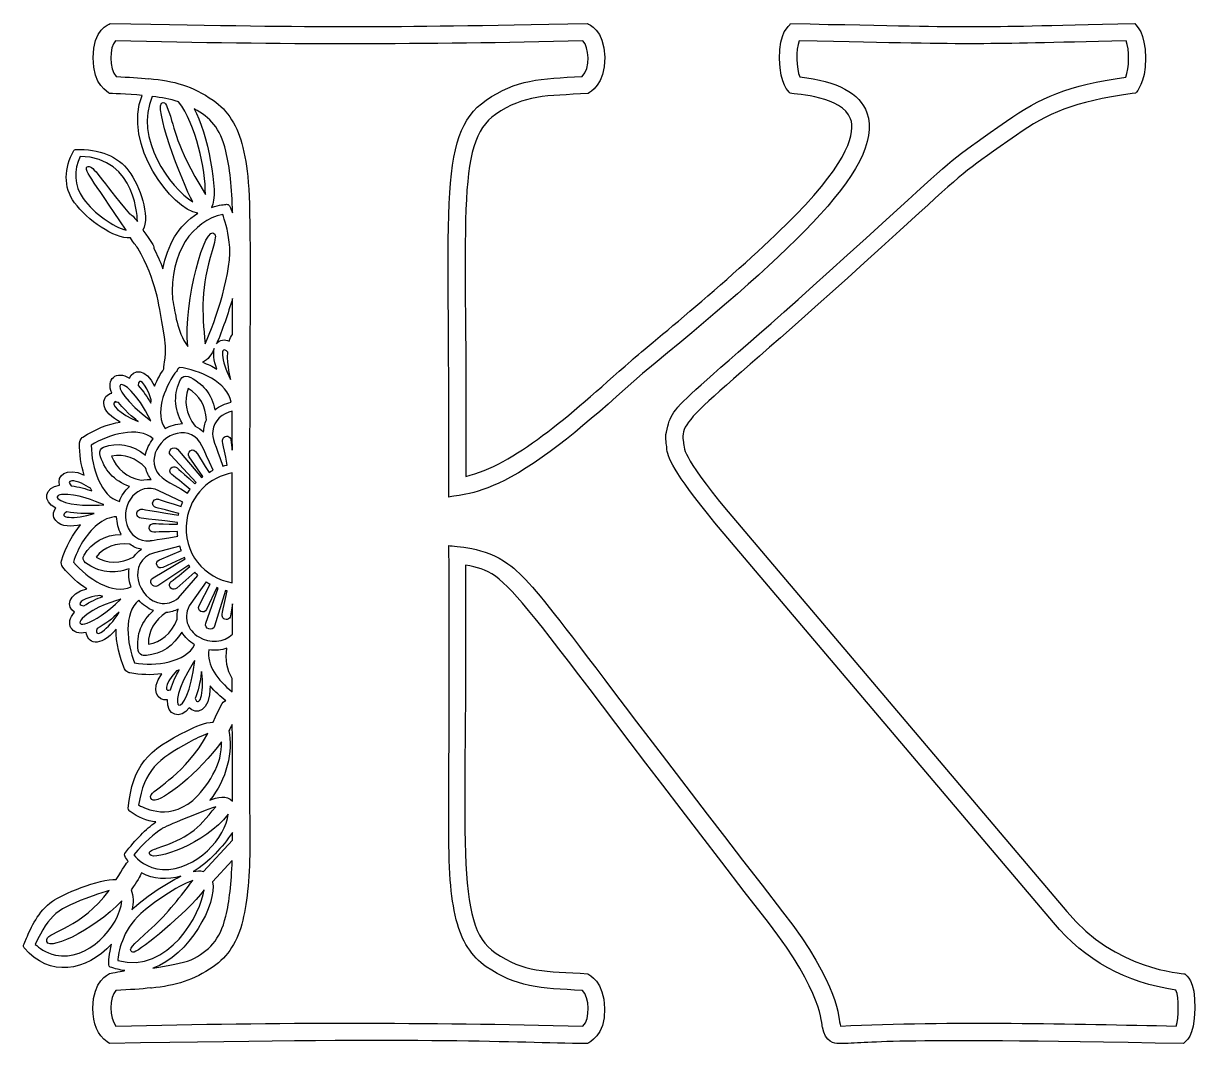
# Model space of a CAD drawing. Header units: millimetres. Extents: x -471 to 1551, y -2688 to 316.
# Drawn here: x 1235.1 to 1361, y -564.6 to -455.1 of the extents above; entities that cross this region are included whole.
import ezdxf

# ---------------------------------------------------------------- set-up
doc = ezdxf.new("R2010")
doc.units = ezdxf.units.MM
doc.header["$MEASUREMENT"] = 0
doc.layers.add('Layer 1', color=7, linetype='Continuous')

msp = doc.modelspace()

# ---------------------------------------------------------------- linework, layer by layer
at = {"layer": 'Layer 1', "color": 250}
for points, knots in [([(1359.8568, -557.1495), (1359.5804, -557.0758), (1352.3929, -556.7809), (1347.1773, -550.4596), (1347.1773, -550.4596), (1347.1773, -550.4596), (1310.8156, -507.5371), (1310.8156, -507.5371), (1310.8156, -507.5371), (1305.5816, -501.1972), (1306.1529, -500.8102), (1305.987, -499.8703), (1305.987, -499.8703), (1305.5447, -497.2901), (1308.5119, -496.3687), (1331.3277, -475.4326), (1331.3277, -475.4326), (1336.5249, -470.6777), (1336.5065, -470.7515), (1341.7589, -467.084), (1341.7589, -467.084), (1345.1131, -464.7435), (1347.8959, -463.4718), (1354.1804, -462.6241), (1354.1804, -462.6241), (1354.1804, -462.6241), (1354.5674, -462.5688), (1354.5674, -462.5688), (1354.5674, -462.5688), (1354.6964, -462.3108), (1355.6179, -461.6473), (1355.6179, -458.8276), (1355.6179, -458.8276), (1355.6179, -455.971), (1354.6411, -455.3996), (1354.4753, -455.1048), (1354.4753, -455.1048), (1334.3317, -455.5286), (1340.7636, -455.5471), (1317.5239, -455.1048), (1317.5239, -455.1048), (1317.3764, -455.3813), (1316.2523, -455.9526), (1316.326, -458.8829), (1316.326, -458.8829), (1316.3813, -461.7764), (1317.3212, -462.3108), (1317.4686, -462.5872), (1317.4686, -462.5872), (1318.1689, -462.6978), (1323.0896, -462.919), (1323.9558, -465.3148), (1323.9558, -465.3148), (1324.4718, -466.7339), (1323.8821, -469.701), (1318.0767, -475.6354), (1318.0767, -475.6354), (1312.6953, -481.2011), (1302.4484, -489.5497), (1300.3843, -491.3006), (1300.3843, -491.3006), (1293.51, -497.4561), (1287.8522, -502.4689), (1282.6366, -503.7406), (1282.6366, -503.7406), (1282.8393, -476.1146), (1281.4202, -467.8766), (1285.8434, -464.8541), (1285.8434, -464.8541), (1288.9764, -462.6978), (1291.1879, -462.9005), (1295.7954, -462.6057), (1295.7954, -462.6057), (1295.906, -462.4582), (1297.6383, -461.7026), (1297.5646, -458.717), (1297.5646, -458.717), (1297.5093, -455.6946), (1295.8138, -455.2154), (1295.7032, -455.0864), (1295.7032, -455.0864), (1272.4634, -455.5287), (1268.9619, -455.5472), (1244.4505, -455.0864), (1244.4505, -455.0864), (1244.3399, -455.197), (1242.6259, -455.6946), (1242.6259, -458.7723), (1242.6259, -458.7723), (1242.6259, -461.7948), (1244.2477, -462.4583), (1244.3767, -462.6057), (1244.3767, -462.6057), (1244.3952, -462.6057), (1246.3487, -462.6794), (1247.8967, -462.8084), (1247.8967, -462.8084), (1245.7773, -468.024), (1251.0851, -475.0641), (1253.8864, -475.4695), (1253.8864, -475.4695), (1251.7301, -476.7596), (1250.6059, -478.9712), (1250.1268, -481.4223), (1250.1268, -481.4223), (1249.8134, -480.6113), (1249.4817, -479.8742), (1249.1315, -479.2292), (1249.1315, -479.2292), (1249.2052, -478.8974), (1248.8551, -478.5842), (1247.9704, -477.2756), (1247.9704, -477.2756), (1248.7814, -475.7644), (1247.6203, -472.5024), (1246.4777, -470.9358), (1246.4777, -470.9358), (1245.3166, -469.3509), (1243.2893, -468.54), (1240.7461, -468.6321), (1240.7461, -468.6321), (1240.6539, -468.6321), (1240.5802, -468.6874), (1240.5434, -468.7427), (1240.5434, -468.7427), (1239.5298, -470.6226), (1239.3823, -472.6314), (1240.6355, -474.3453), (1240.6355, -474.3453), (1241.9809, -476.1699), (1244.8928, -478.2524), (1246.6252, -478.1049), (1246.6252, -478.1049), (1246.957, -478.6026), (1247.215, -478.9527), (1247.4177, -479.2107), (1247.4177, -479.2107), (1249.4449, -482.7677), (1249.6845, -485.3662), (1250.09, -487.4856), (1250.09, -487.4856), (1250.8087, -491.2821), (1250.0715, -491.577), (1250.219, -492.1852), (1250.219, -492.1852), (1249.8872, -492.6828), (1249.5187, -493.3094), (1249.2237, -494.0466), (1249.2237, -494.0466), (1248.3207, -492.0377), (1246.8832, -492.222), (1246.5146, -493.1804), (1246.5146, -493.1804), (1245.1508, -492.2773), (1243.9529, -493.3094), (1244.6347, -494.7838), (1244.6347, -494.7838), (1244.0818, -494.8944), (1243.7869, -495.3367), (1243.7686, -495.8159), (1243.7686, -495.8159), (1243.7501, -496.7558), (1244.7269, -497.4377), (1245.5378, -497.8984), (1245.5378, -497.8984), (1244.2662, -498.0828), (1242.7918, -498.6541), (1241.5202, -499.5202), (1241.5202, -499.5202), (1241.5017, -499.5387), (1241.17, -499.7229), (1241.17, -500.1284), (1241.17, -500.1284), (1241.1515, -501.3079), (1241.299, -502.5058), (1241.6676, -503.5932), (1241.6676, -503.5932), (1239.6772, -502.6349), (1238.7004, -503.7038), (1239.0322, -504.6805), (1239.0322, -504.6805), (1237.4288, -504.8648), (1237.1155, -506.4129), (1238.6084, -507.1317), (1238.6084, -507.1317), (1238.2951, -507.5371), (1238.2766, -508.0716), (1238.6084, -508.4771), (1238.6084, -508.4771), (1239.1981, -509.1958), (1240.3776, -509.1037), (1241.2807, -508.9378), (1241.2807, -508.9378), (1240.4698, -509.8593), (1239.6773, -511.26), (1239.235, -512.8081), (1239.235, -512.8081), (1239.1797, -513.0292), (1239.2165, -513.2688), (1239.364, -513.4715), (1239.364, -513.4715), (1240.1381, -514.4299), (1241.0595, -515.2408), (1241.9625, -515.7937), (1241.9625, -515.7937), (1239.8615, -516.3282), (1239.7325, -517.7656), (1240.6356, -518.3186), (1240.6356, -518.3186), (1239.5114, -519.498), (1240.3038, -520.8803), (1241.8888, -520.4748), (1241.8888, -520.4748), (1241.9441, -521.5437), (1243.3079, -522.2994), (1245.0956, -520.1247), (1245.0956, -520.1247), (1245.0588, -521.599), (1245.4826, -523.2208), (1245.9987, -524.4003), (1245.9987, -524.4003), (1246.1646, -524.7689), (1246.5516, -524.8242), (1246.57, -524.8242), (1246.57, -524.8242), (1247.6758, -525.0453), (1248.8922, -525.0822), (1249.998, -524.9348), (1249.998, -524.9348), (1248.7263, -526.7225), (1249.5557, -527.8651), (1250.6061, -527.7361), (1250.6061, -527.7361), (1250.514, -529.3763), (1252.0067, -529.8923), (1252.9467, -528.5654), (1252.9467, -528.5654), (1253.6101, -529.3026), (1255.2135, -529.1552), (1255.1951, -526.2249), (1255.1951, -526.2249), (1255.6927, -526.833), (1256.3009, -527.3859), (1256.8722, -527.8282), (1256.8722, -527.8282), (1256.4852, -527.8651), (1256.2824, -528.4549), (1255.5084, -530.132), (1255.5084, -530.132), (1254.6606, -530.1135), (1253.6285, -530.5743), (1252.7255, -531.035), (1252.7255, -531.035), (1248.4683, -533.136), (1246.8649, -534.7025), (1246.4042, -539.3652), (1246.4042, -539.3652), (1246.3857, -539.5679), (1246.5516, -539.6601), (1246.6069, -539.7154), (1246.6069, -539.7154), (1247.4546, -540.342), (1248.3761, -540.7106), (1249.3529, -540.8396), (1249.3529, -540.8396), (1248.2656, -541.6137), (1247.2335, -542.6642), (1246.0356, -544.2307), (1246.0356, -544.2307), (1245.9802, -544.3043), (1245.9619, -544.415), (1246.0171, -544.4887), (1246.0171, -544.4887), (1246.1461, -544.6914), (1246.2751, -544.8941), (1246.4041, -545.0784), (1246.4041, -545.0784), (1246.1645, -545.2443), (1245.8696, -545.7604), (1245.114, -547.032), (1245.114, -547.032), (1243.3079, -546.8661), (1239.1428, -548.6907), (1238.2767, -549.3357), (1238.2767, -549.3357), (1236.6917, -550.4783), (1235.9545, -552.1922), (1235.4753, -553.3165), (1235.4753, -553.3165), (1235.162, -554.0721), (1235.1805, -553.9615), (1235.162, -554.0536), (1235.162, -554.0536), (1235.1436, -554.1643), (1235.162, -554.2748), (1235.2357, -554.3669), (1235.2357, -554.3669), (1237.9449, -557.5368), (1241.8519, -556.9287), (1244.6164, -553.9431), (1244.6164, -553.9431), (1244.3216, -555.012), (1244.3031, -555.8782), (1244.3031, -556.1731), (1244.3031, -556.1731), (1244.3031, -556.2837), (1244.3584, -556.3758), (1244.4506, -556.4127), (1244.4506, -556.4127), (1244.9666, -556.597), (1245.501, -556.726), (1246.0171, -556.7997), (1246.0171, -556.7997), (1245.9065, -556.7997), (1244.6533, -557.0762), (1244.4137, -557.113), (1244.4137, -557.113), (1244.4137, -557.113), (1244.3769, -557.113), (1244.3769, -557.113), (1244.3769, -557.113), (1244.2662, -557.2236), (1242.6076, -557.8318), (1242.6076, -560.8174), (1242.6076, -560.8174), (1242.6076, -562.5129), (1243.1236, -563.7292), (1244.1372, -564.448), (1244.1372, -564.448), (1244.1372, -564.448), (1244.3952, -564.6323), (1244.3952, -564.6323), (1244.3952, -564.6323), (1280.7016, -563.9504), (1286.9124, -564.5402), (1295.7217, -564.6323), (1295.7217, -564.6323), (1295.8507, -564.5033), (1297.6016, -563.8214), (1297.5463, -560.8542), (1297.5463, -560.8542), (1297.491, -557.9424), (1295.8876, -557.2604), (1295.7586, -557.1314), (1295.7586, -557.1314), (1291.1143, -556.855), (1288.9212, -557.0208), (1285.8066, -554.883), (1285.8066, -554.883), (1281.3466, -551.8237), (1282.821, -543.3461), (1282.5998, -513.2505), (1282.5998, -513.2505), (1287.6679, -514.1536), (1286.6543, -514.8539), (1315.1281, -551.6394), (1315.1281, -551.6394), (1321.0071, -559.1587), (1320.8413, -562.5866), (1320.9334, -562.8815), (1320.9334, -562.8815), (1321.2099, -564.5032), (1322.3157, -564.6322), (1322.6474, -564.6322), (1322.6474, -564.6322), (1326.7203, -564.5954), (1325.9832, -563.9872), (1359.7093, -564.6322), (1359.7093, -564.6322), (1359.8752, -564.3558), (1360.9072, -564.0609), (1360.9072, -560.8726), (1360.9072, -560.8726), (1360.9995, -557.7208), (1359.9858, -557.3707), (1359.8568, -557.1495)], [0, 0, 0, 0, 0.01052632, 0.01052632, 0.01052632, 0.01052632, 0.02105263, 0.02105263, 0.02105263, 0.02105263, 0.03157895, 0.03157895, 0.03157895, 0.03157895, 0.04210526, 0.04210526, 0.04210526, 0.04210526, 0.05263158, 0.05263158, 0.05263158, 0.05263158, 0.06315789, 0.06315789, 0.06315789, 0.06315789, 0.07368421, 0.07368421, 0.07368421, 0.07368421, 0.08421053, 0.08421053, 0.08421053, 0.08421053, 0.09473684, 0.09473684, 0.09473684, 0.09473684, 0.10526316, 0.10526316, 0.10526316, 0.10526316, 0.11578947, 0.11578947, 0.11578947, 0.11578947, 0.12631579, 0.12631579, 0.12631579, 0.12631579, 0.13684211, 0.13684211, 0.13684211, 0.13684211, 0.14736842, 0.14736842, 0.14736842, 0.14736842, 0.15789474, 0.15789474, 0.15789474, 0.15789474, 0.16842105, 0.16842105, 0.16842105, 0.16842105, 0.17894737, 0.17894737, 0.17894737, 0.17894737, 0.18947368, 0.18947368, 0.18947368, 0.18947368, 0.2, 0.2, 0.2, 0.2, 0.21052632, 0.21052632, 0.21052632, 0.21052632, 0.22105263, 0.22105263, 0.22105263, 0.22105263, 0.23157895, 0.23157895, 0.23157895, 0.23157895, 0.24210526, 0.24210526, 0.24210526, 0.24210526, 0.25263158, 0.25263158, 0.25263158, 0.25263158, 0.26315789, 0.26315789, 0.26315789, 0.26315789, 0.27368421, 0.27368421, 0.27368421, 0.27368421, 0.28421053, 0.28421053, 0.28421053, 0.28421053, 0.29473684, 0.29473684, 0.29473684, 0.29473684, 0.30526316, 0.30526316, 0.30526316, 0.30526316, 0.31578947, 0.31578947, 0.31578947, 0.31578947, 0.32631579, 0.32631579, 0.32631579, 0.32631579, 0.33684211, 0.33684211, 0.33684211, 0.33684211, 0.34736842, 0.34736842, 0.34736842, 0.34736842, 0.35789474, 0.35789474, 0.35789474, 0.35789474, 0.36842105, 0.36842105, 0.36842105, 0.36842105, 0.37894737, 0.37894737, 0.37894737, 0.37894737, 0.38947368, 0.38947368, 0.38947368, 0.38947368, 0.4, 0.4, 0.4, 0.4, 0.41052632, 0.41052632, 0.41052632, 0.41052632, 0.42105263, 0.42105263, 0.42105263, 0.42105263, 0.43157895, 0.43157895, 0.43157895, 0.43157895, 0.44210526, 0.44210526, 0.44210526, 0.44210526, 0.45263158, 0.45263158, 0.45263158, 0.45263158, 0.46315789, 0.46315789, 0.46315789, 0.46315789, 0.47368421, 0.47368421, 0.47368421, 0.47368421, 0.48421053, 0.48421053, 0.48421053, 0.48421053, 0.49473684, 0.49473684, 0.49473684, 0.49473684, 0.50526316, 0.50526316, 0.50526316, 0.50526316, 0.51578947, 0.51578947, 0.51578947, 0.51578947, 0.52631579, 0.52631579, 0.52631579, 0.52631579, 0.53684211, 0.53684211, 0.53684211, 0.53684211, 0.54736842, 0.54736842, 0.54736842, 0.54736842, 0.55789474, 0.55789474, 0.55789474, 0.55789474, 0.56842105, 0.56842105, 0.56842105, 0.56842105, 0.57894737, 0.57894737, 0.57894737, 0.57894737, 0.58947368, 0.58947368, 0.58947368, 0.58947368, 0.6, 0.6, 0.6, 0.6, 0.61052632, 0.61052632, 0.61052632, 0.61052632, 0.62105263, 0.62105263, 0.62105263, 0.62105263, 0.63157895, 0.63157895, 0.63157895, 0.63157895, 0.64210526, 0.64210526, 0.64210526, 0.64210526, 0.65263158, 0.65263158, 0.65263158, 0.65263158, 0.66315789, 0.66315789, 0.66315789, 0.66315789, 0.67368421, 0.67368421, 0.67368421, 0.67368421, 0.68421053, 0.68421053, 0.68421053, 0.68421053, 0.69473684, 0.69473684, 0.69473684, 0.69473684, 0.70526316, 0.70526316, 0.70526316, 0.70526316, 0.71578947, 0.71578947, 0.71578947, 0.71578947, 0.72631579, 0.72631579, 0.72631579, 0.72631579, 0.73684211, 0.73684211, 0.73684211, 0.73684211, 0.74736842, 0.74736842, 0.74736842, 0.74736842, 0.75789474, 0.75789474, 0.75789474, 0.75789474, 0.76842105, 0.76842105, 0.76842105, 0.76842105, 0.77894737, 0.77894737, 0.77894737, 0.77894737, 0.78947368, 0.78947368, 0.78947368, 0.78947368, 0.8, 0.8, 0.8, 0.8, 0.81052632, 0.81052632, 0.81052632, 0.81052632, 0.82105263, 0.82105263, 0.82105263, 0.82105263, 0.83157895, 0.83157895, 0.83157895, 0.83157895, 0.84210526, 0.84210526, 0.84210526, 0.84210526, 0.85263158, 0.85263158, 0.85263158, 0.85263158, 0.86315789, 0.86315789, 0.86315789, 0.86315789, 0.87368421, 0.87368421, 0.87368421, 0.87368421, 0.88421053, 0.88421053, 0.88421053, 0.88421053, 0.89473684, 0.89473684, 0.89473684, 0.89473684, 0.90526316, 0.90526316, 0.90526316, 0.90526316, 0.91578947, 0.91578947, 0.91578947, 0.91578947, 0.92631579, 0.92631579, 0.92631579, 0.92631579, 0.93684211, 0.93684211, 0.93684211, 0.93684211, 0.94736842, 0.94736842, 0.94736842, 0.94736842, 0.95789474, 0.95789474, 0.95789474, 0.95789474, 0.96842105, 0.96842105, 0.96842105, 0.96842105, 0.97894737, 0.97894737, 0.97894737, 0.97894737, 1, 1, 1, 1]), ([(1358.9169, -562.7522), (1347.8407, -562.531), (1334.811, -562.1809), (1322.8686, -562.7522), (1322.8686, -562.7522), (1322.6106, -561.9229), (1322.9054, -558.4949), (1316.6578, -550.478), (1316.6578, -550.478), (1292.4229, -519.203), (1290.5431, -515.6276), (1287.1704, -513.1028), (1287.1704, -513.1028), (1284.7193, -511.2782), (1281.4019, -511.2598), (1280.8306, -511.1492), (1280.8306, -511.1492), (1281.0333, -541.042), (1280.3146, -546.0733), (1281.6231, -551.3442), (1281.6231, -551.3442), (1282.1944, -553.6111), (1283.2633, -555.3065), (1284.8299, -556.3755), (1284.8299, -556.3755), (1288.0367, -558.5686), (1290.5615, -558.716), (1295.1689, -558.9188), (1295.1689, -558.9188), (1295.9245, -559.6929), (1296.0167, -561.9781), (1295.2242, -562.7521), (1295.2242, -562.7521), (1278.1399, -562.3466), (1262.8065, -562.3283), (1245.0772, -562.7521), (1245.0772, -562.7521), (1244.3401, -561.9596), (1244.3401, -559.6191), (1245.0772, -558.9188), (1245.0772, -558.9188), (1246.5332, -558.8635), (1247.7864, -558.7713), (1248.8369, -558.6608), (1248.8369, -558.6608), (1248.8553, -558.6608), (1248.8737, -558.6792), (1248.8922, -558.6792), (1248.8922, -558.6792), (1251.5092, -558.4028), (1253.4074, -557.8315), (1255.5268, -556.3755), (1255.5268, -556.3755), (1257.0934, -555.3066), (1258.1622, -553.6295), (1258.6967, -551.3811), (1258.6967, -551.3811), (1259.1943, -549.2986), (1259.4523, -546.5157), (1259.4523, -543.1062), (1259.4523, -543.1062), (1259.2312, -475.3958), (1260.0053, -473.9031), (1258.6967, -468.3926), (1258.6967, -468.3926), (1258.6967, -468.3926), (1258.6967, -468.3926), (1258.6967, -468.3926), (1258.6967, -468.3926), (1258.1622, -466.1257), (1257.0933, -464.4302), (1255.5268, -463.3428), (1255.5268, -463.3428), (1253.2416, -461.7763), (1251.3249, -461.2603), (1248.6157, -461.0023), (1248.6157, -461.0023), (1248.6157, -461.0023), (1248.5973, -461.0208), (1248.5973, -461.0208), (1248.5973, -461.0208), (1247.602, -460.9286), (1246.441, -460.8549), (1245.0956, -460.7996), (1245.0956, -460.7996), (1244.3216, -459.9887), (1244.3585, -457.5928), (1245.0219, -456.9663), (1245.0219, -456.9663), (1262.8802, -457.3901), (1278.2321, -457.3717), (1295.2242, -456.9663), (1295.2242, -456.9663), (1295.8692, -457.5744), (1296.0535, -459.915), (1295.1505, -460.7996), (1295.1505, -460.7996), (1290.6168, -460.9839), (1288.0551, -461.1129), (1284.8115, -463.3429), (1284.8115, -463.3429), (1279.3932, -467.0657), (1281.0334, -475.0088), (1280.8122, -505.9522), (1280.8122, -505.9522), (1281.4757, -505.8047), (1283.9084, -505.7495), (1287.4469, -503.8143), (1287.4469, -503.8143), (1291.9069, -501.3816), (1296.6249, -497.1428), (1301.6193, -492.6829), (1301.6193, -492.6829), (1316.1049, -480.7404), (1327.8999, -470.6594), (1325.7068, -464.6882), (1325.7068, -464.6882), (1324.9327, -462.5504), (1322.5737, -461.2972), (1318.5008, -460.8364), (1318.5008, -460.8364), (1318.1322, -459.9887), (1318.04, -457.8693), (1318.4455, -456.9662), (1318.4455, -456.9662), (1339.6027, -457.4085), (1336.4512, -457.3163), (1353.5539, -456.9662), (1353.5539, -456.9662), (1353.904, -457.8508), (1353.904, -459.9149), (1353.4986, -460.8548), (1353.4986, -460.8548), (1347.2694, -461.7395), (1344.2654, -463.0848), (1340.7084, -465.5728), (1340.7084, -465.5728), (1335.3638, -469.314), (1335.3638, -469.2403), (1330.093, -474.0688), (1330.093, -474.0688), (1304.6601, -497.4008), (1304.9734, -495.3366), (1304.1809, -498.9672), (1304.1809, -498.9672), (1304.0151, -499.7044), (1304.2178, -500.331), (1304.2362, -500.6628), (1304.2362, -500.6628), (1304.2362, -501.5474), (1304.8444, -503.1876), (1309.3965, -508.7165), (1309.3965, -508.7165), (1309.3965, -508.7165), (1345.7581, -551.6391), (1345.7581, -551.6391), (1345.7581, -551.6391), (1349.1123, -555.6936), (1353.517, -558.1263), (1358.8984, -558.8819), (1358.8984, -558.8819), (1359.2302, -559.6929), (1359.2302, -561.9044), (1358.9169, -562.7522)], [0, 0, 0, 0, 0.02380952, 0.02380952, 0.02380952, 0.02380952, 0.04761905, 0.04761905, 0.04761905, 0.04761905, 0.07142857, 0.07142857, 0.07142857, 0.07142857, 0.0952381, 0.0952381, 0.0952381, 0.0952381, 0.11904762, 0.11904762, 0.11904762, 0.11904762, 0.14285714, 0.14285714, 0.14285714, 0.14285714, 0.16666667, 0.16666667, 0.16666667, 0.16666667, 0.19047619, 0.19047619, 0.19047619, 0.19047619, 0.21428571, 0.21428571, 0.21428571, 0.21428571, 0.23809524, 0.23809524, 0.23809524, 0.23809524, 0.26190476, 0.26190476, 0.26190476, 0.26190476, 0.28571429, 0.28571429, 0.28571429, 0.28571429, 0.30952381, 0.30952381, 0.30952381, 0.30952381, 0.33333333, 0.33333333, 0.33333333, 0.33333333, 0.35714286, 0.35714286, 0.35714286, 0.35714286, 0.38095238, 0.38095238, 0.38095238, 0.38095238, 0.4047619, 0.4047619, 0.4047619, 0.4047619, 0.42857143, 0.42857143, 0.42857143, 0.42857143, 0.45238095, 0.45238095, 0.45238095, 0.45238095, 0.47619048, 0.47619048, 0.47619048, 0.47619048, 0.5, 0.5, 0.5, 0.5, 0.52380952, 0.52380952, 0.52380952, 0.52380952, 0.54761905, 0.54761905, 0.54761905, 0.54761905, 0.57142857, 0.57142857, 0.57142857, 0.57142857, 0.5952381, 0.5952381, 0.5952381, 0.5952381, 0.61904762, 0.61904762, 0.61904762, 0.61904762, 0.64285714, 0.64285714, 0.64285714, 0.64285714, 0.66666667, 0.66666667, 0.66666667, 0.66666667, 0.69047619, 0.69047619, 0.69047619, 0.69047619, 0.71428571, 0.71428571, 0.71428571, 0.71428571, 0.73809524, 0.73809524, 0.73809524, 0.73809524, 0.76190476, 0.76190476, 0.76190476, 0.76190476, 0.78571429, 0.78571429, 0.78571429, 0.78571429, 0.80952381, 0.80952381, 0.80952381, 0.80952381, 0.83333333, 0.83333333, 0.83333333, 0.83333333, 0.85714286, 0.85714286, 0.85714286, 0.85714286, 0.88095238, 0.88095238, 0.88095238, 0.88095238, 0.9047619, 0.9047619, 0.9047619, 0.9047619, 0.92857143, 0.92857143, 0.92857143, 0.92857143, 0.95238095, 0.95238095, 0.95238095, 0.95238095, 1, 1, 1, 1]), ([(1253.3337, -474.2532), (1250.8825, -472.7235), (1247.0123, -467.3973), (1248.9659, -462.9374), (1248.9659, -462.9374), (1249.998, -463.048), (1250.8826, -463.177), (1251.7856, -463.4903), (1251.7856, -463.4903), (1253.7023, -465.9783), (1254.6975, -470.6963), (1254.6791, -473.4608), (1254.6791, -473.4608), (1251.2511, -467.6739), (1251.6197, -466.8629), (1250.5877, -464.0985), (1250.5877, -464.0985), (1250.4587, -463.7852), (1250.3665, -463.5641), (1250.1454, -463.5641), (1250.1454, -463.5641), (1248.8921, -463.5455), (1252.1726, -472.1891), (1253.3337, -474.2532)], [0, 0, 0, 0, 0.14285714, 0.14285714, 0.14285714, 0.14285714, 0.28571429, 0.28571429, 0.28571429, 0.28571429, 0.42857143, 0.42857143, 0.42857143, 0.42857143, 0.57142857, 0.57142857, 0.57142857, 0.57142857, 0.71428571, 0.71428571, 0.71428571, 0.71428571, 1, 1, 1, 1]), ([(1256.8906, -468.8164), (1257.2961, -470.5304), (1257.5356, -472.7604), (1257.5909, -475.4142), (1257.5909, -475.4142), (1257.4988, -475.2115), (1257.4066, -475.0088), (1257.2592, -474.6771), (1257.2592, -474.6771), (1257.2039, -474.5665), (1257.0933, -474.4928), (1256.9643, -474.5112), (1256.9643, -474.5112), (1256.7432, -474.5481), (1256.2824, -474.5297), (1255.3425, -474.843), (1255.3425, -474.843), (1256.2087, -473.3502), (1254.8265, -466.6971), (1253.4811, -464.246), (1253.4811, -464.246), (1255.1951, -465.2227), (1256.2824, -466.2363), (1256.8906, -468.8164)], [0, 0, 0, 0, 0.14285714, 0.14285714, 0.14285714, 0.14285714, 0.28571429, 0.28571429, 0.28571429, 0.28571429, 0.42857143, 0.42857143, 0.42857143, 0.42857143, 0.57142857, 0.57142857, 0.57142857, 0.57142857, 0.71428571, 0.71428571, 0.71428571, 0.71428571, 1, 1, 1, 1]), ([(1246.5147, -475.5432), (1243.5291, -471.9311), (1242.6261, -470.2908), (1242.0916, -470.4382), (1242.0916, -470.4382), (1241.4097, -470.6041), (1242.4602, -471.673), (1246.1646, -477.294), (1246.1646, -477.294), (1244.8376, -476.9254), (1242.7735, -475.5432), (1241.5571, -473.8845), (1241.5571, -473.8845), (1240.5619, -472.5208), (1240.5619, -470.8068), (1241.2254, -469.3693), (1241.2254, -469.3693), (1247.3809, -469.4614), (1247.3809, -476.3357), (1247.3809, -476.3541), (1247.3809, -476.3541), (1246.9755, -475.8382), (1246.828, -475.617), (1246.5147, -475.5432)], [0, 0, 0, 0, 0.14285714, 0.14285714, 0.14285714, 0.14285714, 0.28571429, 0.28571429, 0.28571429, 0.28571429, 0.42857143, 0.42857143, 0.42857143, 0.42857143, 0.57142857, 0.57142857, 0.57142857, 0.57142857, 0.71428571, 0.71428571, 0.71428571, 0.71428571, 1, 1, 1, 1]), ([(1256.5405, -475.5985), (1256.7248, -476.1145), (1257.0934, -477.2388), (1257.2408, -478.5657), (1257.2408, -478.5657), (1257.6646, -481.5329), (1255.7295, -487.1539), (1254.6606, -489.476), (1254.6606, -489.476), (1254.292, -486.085), (1254.1998, -483.3205), (1255.3978, -479.5056), (1255.3978, -479.5056), (1255.8401, -478.0128), (1255.7848, -477.8469), (1255.6926, -477.7179), (1255.6926, -477.7179), (1254.679, -476.3725), (1252.3016, -485.016), (1252.7991, -489.7893), (1252.7991, -489.7893), (1251.5459, -488.02), (1251.4907, -486.2323), (1251.1589, -484.7211), (1251.1589, -484.7211), (1250.772, -479.653), (1253.389, -476.262), (1256.5405, -475.5985)], [0, 0, 0, 0, 0.125, 0.125, 0.125, 0.125, 0.25, 0.25, 0.25, 0.25, 0.375, 0.375, 0.375, 0.375, 0.5, 0.5, 0.5, 0.5, 0.625, 0.625, 0.625, 0.625, 0.75, 0.75, 0.75, 0.75, 1, 1, 1, 1]), ([(1257.2223, -489.218), (1256.78, -488.9784), (1256.2087, -489.0337), (1255.8769, -489.476), (1255.8769, -489.476), (1256.4851, -488.1122), (1257.1302, -486.1771), (1257.5909, -484.6291), (1257.5909, -484.6291), (1257.5909, -484.6291), (1257.5909, -488.4809), (1257.5909, -488.4809), (1257.5909, -488.4809), (1257.4435, -488.6835), (1257.3145, -488.9232), (1257.2223, -489.218)], [0, 0, 0, 0, 0.2, 0.2, 0.2, 0.2, 0.4, 0.4, 0.4, 0.4, 0.6, 0.6, 0.6, 0.6, 1, 1, 1, 1]), ([(1257.3882, -493.3094), (1256.2639, -491.2269), (1256.2824, -489.4576), (1257.0749, -490.3791), (1257.0749, -490.3791), (1257.0196, -491.9456), (1257.3698, -493.1435), (1257.3882, -493.3094)], [0, 0, 0, 0, 0.33333333, 0.33333333, 0.33333333, 0.33333333, 1, 1, 1, 1]), ([(1255.9138, -492.2036), (1255.4347, -491.9088), (1254.9002, -491.6692), (1254.3658, -491.4665), (1254.3658, -491.4665), (1255.0108, -491.19), (1255.3241, -490.6372), (1255.6374, -490.0106), (1255.6374, -490.0106), (1255.5084, -490.5081), (1255.5637, -491.2269), (1255.9138, -492.2036)], [0, 0, 0, 0, 0.25, 0.25, 0.25, 0.25, 0.5, 0.5, 0.5, 0.5, 1, 1, 1, 1]), ([(1248.8369, -497.7509), (1248.8369, -497.7509), (1248.8369, -497.7694), (1248.8369, -497.7694), (1248.8369, -497.7694), (1243.2527, -493.6227), (1245.6669, -491.577), (1248.8369, -497.7509)], [0, 0, 0, 0, 0.33333333, 0.33333333, 0.33333333, 0.33333333, 1, 1, 1, 1]), ([(1251.417, -492.6275), (1251.546, -492.5353), (1251.6381, -492.4063), (1251.6934, -492.2405), (1251.6934, -492.2405), (1251.7487, -492.1668), (1251.8041, -492.093), (1251.8777, -492.0193), (1251.8777, -492.0193), (1253.9971, -492.2773), (1257.1118, -493.6411), (1257.4435, -495.7605), (1257.4435, -495.7605), (1256.8169, -495.8895), (1256.1902, -496.166), (1255.6927, -496.5714), (1255.6927, -496.5714), (1255.3609, -494.8944), (1254.3842, -493.6411), (1252.8177, -492.9961), (1252.8177, -492.9961), (1252.5228, -492.8855), (1252.1727, -493.0146), (1252.0252, -493.3094), (1252.0252, -493.3094), (1251.288, -494.7285), (1251.2696, -496.4424), (1252.2095, -498.0643), (1252.2095, -498.0643), (1251.546, -498.0828), (1250.9194, -498.267), (1250.3481, -498.5988), (1250.3481, -498.5988), (1249.2423, -497.0138), (1250.219, -494.3783), (1251.417, -492.6275)], [0, 0, 0, 0, 0.1, 0.1, 0.1, 0.1, 0.2, 0.2, 0.2, 0.2, 0.3, 0.3, 0.3, 0.3, 0.4, 0.4, 0.4, 0.4, 0.5, 0.5, 0.5, 0.5, 0.6, 0.6, 0.6, 0.6, 0.7, 0.7, 0.7, 0.7, 0.8, 0.8, 0.8, 0.8, 1, 1, 1, 1]), ([(1248.8737, -495.5025), (1248.8553, -495.6315), (1248.8369, -495.7237), (1248.8184, -495.8527), (1248.8184, -495.8527), (1248.4683, -495.2445), (1248.0443, -494.5994), (1247.4546, -493.9728), (1247.4546, -493.9728), (1247.4546, -492.9961), (1248.2471, -493.5858), (1248.8737, -495.5025)], [0, 0, 0, 0, 0.25, 0.25, 0.25, 0.25, 0.5, 0.5, 0.5, 0.5, 1, 1, 1, 1]), ([(1254.8081, -497.6588), (1254.6054, -498.0642), (1254.4948, -498.5249), (1254.4948, -498.9857), (1254.4948, -498.9857), (1254.2368, -498.7092), (1253.9235, -498.5065), (1253.5917, -498.3407), (1253.5917, -498.3407), (1252.5412, -496.9769), (1252.3753, -495.5762), (1252.8361, -494.3046), (1252.8361, -494.3046), (1254.0893, -495.0049), (1254.6975, -496.2028), (1254.8081, -497.6588)], [0, 0, 0, 0, 0.2, 0.2, 0.2, 0.2, 0.4, 0.4, 0.4, 0.4, 0.6, 0.6, 0.6, 0.6, 1, 1, 1, 1]), ([(1245.0219, -495.7605), (1245.0219, -495.7605), (1245.0035, -495.6499), (1245.0035, -495.6499), (1245.0035, -495.6499), (1245.0035, -495.6499), (1245.0035, -495.65), (1245.0035, -495.65), (1245.0035, -495.65), (1245.0035, -495.65), (1245.0219, -495.7605), (1245.0219, -495.7605), (1245.0219, -495.7605), (1245.1141, -495.7421), (1245.2062, -495.7605), (1245.3352, -495.779), (1245.3352, -495.779), (1246.2936, -496.9954), (1247.3441, -497.7141), (1247.4546, -497.8247), (1247.4546, -497.8247), (1245.4089, -497.0138), (1244.3953, -495.8711), (1245.0219, -495.7605)], [0, 0, 0, 0, 0.14285714, 0.14285714, 0.14285714, 0.14285714, 0.28571429, 0.28571429, 0.28571429, 0.28571429, 0.42857143, 0.42857143, 0.42857143, 0.42857143, 0.57142857, 0.57142857, 0.57142857, 0.57142857, 0.71428571, 0.71428571, 0.71428571, 0.71428571, 1, 1, 1, 1]), ([(1257.425, -499.8151), (1257.3697, -499.3728), (1256.8352, -499.2622), (1256.5957, -499.6124), (1256.5957, -499.6124), (1256.4114, -499.8888), (1256.5589, -499.9625), (1257.0196, -502.5059), (1257.0196, -502.5059), (1256.8537, -502.5427), (1256.6878, -502.5796), (1256.5404, -502.6349), (1256.5404, -502.6349), (1255.7479, -500.1653), (1255.3793, -499.723), (1255.4715, -498.8384), (1255.4715, -498.8384), (1255.6005, -497.7326), (1256.5035, -496.9585), (1257.5725, -496.719), (1257.5725, -496.719), (1257.554, -504.6806), (1257.5725, -498.3408), (1257.554, -500.9025), (1257.554, -500.9025), (1257.554, -500.9025), (1257.425, -499.8151), (1257.425, -499.8151)], [0, 0, 0, 0, 0.125, 0.125, 0.125, 0.125, 0.25, 0.25, 0.25, 0.25, 0.375, 0.375, 0.375, 0.375, 0.5, 0.5, 0.5, 0.5, 0.625, 0.625, 0.625, 0.625, 0.75, 0.75, 0.75, 0.75, 1, 1, 1, 1]), ([(1249.0764, -499.686), (1248.6526, -500.2205), (1248.3761, -500.7918), (1248.2471, -501.4368), (1248.2471, -501.4368), (1246.8096, -500.2757), (1245.1878, -500.073), (1243.7503, -500.5706), (1243.7503, -500.5706), (1243.437, -500.6812), (1243.2711, -501.0129), (1243.3448, -501.3078), (1243.3448, -501.3078), (1243.7687, -503.0217), (1244.8745, -504.2197), (1246.5332, -504.8094), (1246.5332, -504.8094), (1246.0172, -505.2517), (1245.6854, -505.8047), (1245.4459, -506.4128), (1245.4459, -506.4128), (1243.4739, -505.8784), (1242.4418, -502.8375), (1242.4234, -500.3863), (1242.4234, -500.3863), (1244.3032, -499.2068), (1247.473, -498.2854), (1249.0764, -499.686)], [0, 0, 0, 0, 0.125, 0.125, 0.125, 0.125, 0.25, 0.25, 0.25, 0.25, 0.375, 0.375, 0.375, 0.375, 0.5, 0.5, 0.5, 0.5, 0.625, 0.625, 0.625, 0.625, 0.75, 0.75, 0.75, 0.75, 1, 1, 1, 1]), ([(1253.2047, -499.2806), (1254.2736, -499.7782), (1254.3289, -500.6075), (1255.5084, -503.0587), (1255.5084, -503.0587), (1255.2504, -503.1877), (1255.3241, -503.1509), (1255.0845, -503.2983), (1255.0845, -503.2983), (1253.8313, -501.4738), (1253.6654, -500.5892), (1253.0573, -500.9762), (1253.0573, -500.9762), (1252.8361, -501.1236), (1252.7993, -501.4185), (1252.9467, -501.6396), (1252.9467, -501.6396), (1252.9467, -501.6396), (1254.4211, -503.7406), (1254.4211, -503.7406), (1254.4211, -503.7406), (1254.3658, -503.7775), (1254.4026, -503.7591), (1254.2736, -503.8513), (1254.2736, -503.8513), (1254.2736, -503.8513), (1251.6934, -500.8104), (1251.6934, -500.8104), (1251.6934, -500.8104), (1251.288, -500.3312), (1250.514, -500.9947), (1250.9563, -501.4554), (1250.9563, -501.4554), (1250.9563, -501.4554), (1253.6838, -504.3857), (1253.6838, -504.3857), (1253.6838, -504.3857), (1253.647, -504.4226), (1253.6101, -504.4779), (1253.5548, -504.5147), (1253.5548, -504.5147), (1251.6381, -502.8745), (1251.6381, -502.6533), (1251.2696, -502.6902), (1251.2696, -502.6902), (1251.03, -502.7086), (1250.8457, -502.9113), (1250.8641, -503.1693), (1250.8641, -503.1693), (1250.901, -503.5195), (1251.1221, -503.5011), (1253.0388, -505.1229), (1253.0388, -505.1229), (1252.9467, -505.2335), (1252.8545, -505.3809), (1252.7624, -505.5283), (1252.7624, -505.5283), (1250.7167, -504.1829), (1249.703, -504.0356), (1249.2792, -502.8192), (1249.2792, -502.8192), (1248.5604, -500.6075), (1251.1774, -498.3038), (1253.2047, -499.2806)], [0, 0, 0, 0, 0.05882353, 0.05882353, 0.05882353, 0.05882353, 0.11764706, 0.11764706, 0.11764706, 0.11764706, 0.17647059, 0.17647059, 0.17647059, 0.17647059, 0.23529412, 0.23529412, 0.23529412, 0.23529412, 0.29411765, 0.29411765, 0.29411765, 0.29411765, 0.35294118, 0.35294118, 0.35294118, 0.35294118, 0.41176471, 0.41176471, 0.41176471, 0.41176471, 0.47058824, 0.47058824, 0.47058824, 0.47058824, 0.52941176, 0.52941176, 0.52941176, 0.52941176, 0.58823529, 0.58823529, 0.58823529, 0.58823529, 0.64705882, 0.64705882, 0.64705882, 0.64705882, 0.70588235, 0.70588235, 0.70588235, 0.70588235, 0.76470588, 0.76470588, 0.76470588, 0.76470588, 0.82352941, 0.82352941, 0.82352941, 0.82352941, 0.88235294, 0.88235294, 0.88235294, 0.88235294, 1, 1, 1, 1]), ([(1244.6165, -501.5474), (1246.0171, -501.2709), (1247.2519, -501.787), (1248.2656, -502.819), (1248.2656, -502.819), (1248.3762, -503.2798), (1248.5789, -503.6852), (1248.8737, -504.0538), (1248.8737, -504.0538), (1248.8, -504.0538), (1248.1181, -504.0538), (1247.768, -504.146), (1247.768, -504.146), (1246.2567, -503.8143), (1245.1325, -502.9481), (1244.6165, -501.5474)], [0, 0, 0, 0, 0.2, 0.2, 0.2, 0.2, 0.4, 0.4, 0.4, 0.4, 0.6, 0.6, 0.6, 0.6, 1, 1, 1, 1]), ([(1252.6702, -508.4217), (1253.0757, -505.7125), (1255.1398, -503.7774), (1257.5725, -503.3536), (1257.5725, -503.3536), (1257.5725, -506.8736), (1257.554, -510.7807), (1257.554, -515.1485), (1257.554, -515.1485), (1254.6606, -514.6325), (1252.1726, -512.0339), (1252.6702, -508.4217)], [0, 0, 0, 0, 0.25, 0.25, 0.25, 0.25, 0.5, 0.5, 0.5, 0.5, 1, 1, 1, 1]), ([(1240.3224, -504.2013), (1240.8937, -504.146), (1241.852, -504.6989), (1242.3312, -504.9937), (1242.3312, -504.9937), (1242.3865, -505.0859), (1242.4418, -505.1964), (1242.4971, -505.2886), (1242.4971, -505.2886), (1241.8521, -505.049), (1241.1148, -504.8463), (1240.2671, -504.7357), (1240.2671, -504.7357), (1240.0275, -504.4593), (1239.9538, -504.2382), (1240.3224, -504.2013)], [0, 0, 0, 0, 0.2, 0.2, 0.2, 0.2, 0.4, 0.4, 0.4, 0.4, 0.6, 0.6, 0.6, 0.6, 1, 1, 1, 1]), ([(1249.6846, -505.2702), (1249.6846, -505.2702), (1252.2463, -506.4866), (1252.2463, -506.4866), (1252.2463, -506.4866), (1252.191, -506.6156), (1252.1173, -506.7814), (1252.062, -506.9474), (1252.062, -506.9474), (1249.4634, -506.1364), (1249.5924, -506.1364), (1249.4266, -506.1549), (1249.4266, -506.1549), (1249.0764, -506.1917), (1248.9106, -506.5604), (1249.0764, -506.8368), (1249.0764, -506.8368), (1249.2423, -507.1317), (1249.3713, -507.0211), (1251.8409, -507.7214), (1251.8409, -507.7214), (1251.8041, -507.8689), (1251.8041, -507.8873), (1251.8041, -507.9057), (1251.8041, -507.9057), (1247.6206, -507.2054), (1247.8601, -507.2238), (1247.7496, -507.2423), (1247.7496, -507.2423), (1247.3994, -507.2791), (1247.1782, -507.7214), (1247.4178, -508.0347), (1247.4178, -508.0347), (1247.6205, -508.3112), (1247.5653, -508.1454), (1251.6934, -508.6797), (1251.6934, -508.6797), (1251.6934, -508.7534), (1251.6934, -508.7351), (1251.675, -508.8641), (1251.675, -508.8641), (1248.9843, -508.7904), (1249.1133, -508.7904), (1249.058, -508.7904), (1249.058, -508.7904), (1248.671, -508.8272), (1248.505, -509.288), (1248.7631, -509.5644), (1248.7631, -509.5644), (1249.0211, -509.8224), (1249.1317, -509.6566), (1251.675, -509.6566), (1251.675, -509.6566), (1251.6934, -509.8409), (1251.6934, -510.0068), (1251.7118, -510.1542), (1251.7118, -510.1542), (1248.7631, -510.6334), (1248.8921, -510.615), (1248.7447, -510.6334), (1248.7447, -510.6334), (1247.5283, -510.7624), (1246.5884, -510.0068), (1246.2383, -508.8826), (1246.2383, -508.8826), (1245.5196, -506.7261), (1247.4546, -504.2013), (1249.6846, -505.2702)], [0, 0, 0, 0, 0.05555556, 0.05555556, 0.05555556, 0.05555556, 0.11111111, 0.11111111, 0.11111111, 0.11111111, 0.16666667, 0.16666667, 0.16666667, 0.16666667, 0.22222222, 0.22222222, 0.22222222, 0.22222222, 0.27777778, 0.27777778, 0.27777778, 0.27777778, 0.33333333, 0.33333333, 0.33333333, 0.33333333, 0.38888889, 0.38888889, 0.38888889, 0.38888889, 0.44444444, 0.44444444, 0.44444444, 0.44444444, 0.5, 0.5, 0.5, 0.5, 0.55555556, 0.55555556, 0.55555556, 0.55555556, 0.61111111, 0.61111111, 0.61111111, 0.61111111, 0.66666667, 0.66666667, 0.66666667, 0.66666667, 0.72222222, 0.72222222, 0.72222222, 0.72222222, 0.77777778, 0.77777778, 0.77777778, 0.77777778, 0.83333333, 0.83333333, 0.83333333, 0.83333333, 0.88888889, 0.88888889, 0.88888889, 0.88888889, 1, 1, 1, 1]), ([(1238.7559, -505.9153), (1238.7927, -505.7126), (1239.3088, -505.6757), (1239.3272, -505.6757), (1239.3272, -505.6757), (1240.8016, -505.5282), (1242.8657, -506.3944), (1243.7318, -506.763), (1243.7318, -506.763), (1243.7503, -506.763), (1243.7503, -506.7814), (1243.7687, -506.7814), (1243.7687, -506.7814), (1242.5892, -506.8551), (1240.4329, -506.9473), (1239.1613, -506.3207), (1239.1613, -506.3207), (1238.848, -506.1548), (1238.7374, -505.989), (1238.7559, -505.9153)], [0, 0, 0, 0, 0.16666667, 0.16666667, 0.16666667, 0.16666667, 0.33333333, 0.33333333, 0.33333333, 0.33333333, 0.5, 0.5, 0.5, 0.5, 0.66666667, 0.66666667, 0.66666667, 0.66666667, 1, 1, 1, 1]), ([(1239.7879, -507.5186), (1240.8568, -507.7398), (1241.7415, -507.7582), (1242.7366, -507.7029), (1242.7366, -507.7029), (1240.6172, -508.4032), (1238.7006, -508.1821), (1239.7879, -507.5186)], [0, 0, 0, 0, 0.33333333, 0.33333333, 0.33333333, 0.33333333, 1, 1, 1, 1]), ([(1240.5067, -512.9369), (1240.7463, -512.1998), (1241.078, -511.4442), (1241.5019, -510.7438), (1241.5019, -510.7438), (1242.2944, -509.4722), (1243.6766, -508.0347), (1245.151, -508.0715), (1245.151, -508.0715), (1245.1695, -508.6981), (1245.3169, -509.3431), (1245.6486, -509.9514), (1245.6486, -509.9514), (1243.8425, -509.9882), (1242.4603, -510.836), (1241.6494, -512.1814), (1241.6494, -512.1814), (1241.4835, -512.4394), (1241.5388, -512.808), (1241.8152, -513.0107), (1241.8152, -513.0107), (1243.2896, -514.0796), (1244.8929, -514.2455), (1246.4963, -513.6373), (1246.4963, -513.6373), (1246.4042, -514.2086), (1246.441, -514.8906), (1246.699, -515.5724), (1246.699, -515.5724), (1244.7271, -516.5123), (1242.0179, -514.6693), (1240.5067, -512.9369)], [0, 0, 0, 0, 0.11111111, 0.11111111, 0.11111111, 0.11111111, 0.22222222, 0.22222222, 0.22222222, 0.22222222, 0.33333333, 0.33333333, 0.33333333, 0.33333333, 0.44444444, 0.44444444, 0.44444444, 0.44444444, 0.55555556, 0.55555556, 0.55555556, 0.55555556, 0.66666667, 0.66666667, 0.66666667, 0.66666667, 0.77777778, 0.77777778, 0.77777778, 0.77777778, 1, 1, 1, 1]), ([(1246.5516, -511.0018), (1246.9386, -511.2967), (1247.344, -511.4626), (1247.8048, -511.5548), (1247.8048, -511.5548), (1247.4915, -511.7575), (1247.2335, -512.0155), (1247.0123, -512.3472), (1247.0123, -512.3472), (1245.5196, -513.1213), (1244.1373, -513.0844), (1242.9394, -512.4025), (1242.9394, -512.4025), (1243.824, -511.2598), (1245.0956, -510.8728), (1246.5516, -511.0018)], [0, 0, 0, 0, 0.2, 0.2, 0.2, 0.2, 0.4, 0.4, 0.4, 0.4, 0.6, 0.6, 0.6, 0.6, 1, 1, 1, 1]), ([(1250.0348, -517.36), (1247.2888, -517.102), (1246.2015, -512.7342), (1249.2055, -511.9417), (1249.2055, -511.9417), (1249.2055, -511.9417), (1251.9515, -511.2229), (1251.9515, -511.2229), (1251.9515, -511.2229), (1251.9884, -511.3704), (1252.0437, -511.5178), (1252.099, -511.6837), (1252.099, -511.6837), (1252.099, -511.6837), (1249.74, -512.6789), (1249.74, -512.6789), (1249.74, -512.6789), (1249.1502, -512.9185), (1249.5373, -513.7847), (1250.1086, -513.5082), (1250.1086, -513.5082), (1250.1086, -513.5082), (1252.4307, -512.4209), (1252.4307, -512.4209), (1252.4307, -512.4209), (1252.4492, -512.4762), (1252.486, -512.5315), (1252.5044, -512.5868), (1252.5044, -512.5868), (1252.5044, -512.5868), (1249.058, -514.6325), (1249.058, -514.6325), (1249.058, -514.6325), (1248.5051, -514.9643), (1249.0396, -515.812), (1249.574, -515.4618), (1249.574, -515.4618), (1249.574, -515.4618), (1252.9098, -513.2687), (1252.9098, -513.2687), (1252.9098, -513.2687), (1252.9651, -513.3609), (1252.9835, -513.3793), (1253.0204, -513.4162), (1253.0204, -513.4162), (1251.0669, -515.0379), (1250.8642, -515.0011), (1250.8273, -515.3513), (1250.8273, -515.3513), (1250.7905, -515.7567), (1251.2697, -515.9963), (1251.6014, -515.7199), (1251.6014, -515.7199), (1251.6014, -515.7199), (1253.5365, -514.0243), (1253.5365, -514.0243), (1253.5365, -514.0243), (1253.684, -514.1902), (1253.7208, -514.2086), (1253.8867, -514.3745), (1253.8867, -514.3745), (1253.8867, -514.3745), (1252.0253, -516.5307), (1252.0253, -516.5307), (1252.0253, -516.5307), (1251.4538, -517.1757), (1250.7351, -517.4337), (1250.0348, -517.36)], [0, 0, 0, 0, 0.05555556, 0.05555556, 0.05555556, 0.05555556, 0.11111111, 0.11111111, 0.11111111, 0.11111111, 0.16666667, 0.16666667, 0.16666667, 0.16666667, 0.22222222, 0.22222222, 0.22222222, 0.22222222, 0.27777778, 0.27777778, 0.27777778, 0.27777778, 0.33333333, 0.33333333, 0.33333333, 0.33333333, 0.38888889, 0.38888889, 0.38888889, 0.38888889, 0.44444444, 0.44444444, 0.44444444, 0.44444444, 0.5, 0.5, 0.5, 0.5, 0.55555556, 0.55555556, 0.55555556, 0.55555556, 0.61111111, 0.61111111, 0.61111111, 0.61111111, 0.66666667, 0.66666667, 0.66666667, 0.66666667, 0.72222222, 0.72222222, 0.72222222, 0.72222222, 0.77777778, 0.77777778, 0.77777778, 0.77777778, 0.83333333, 0.83333333, 0.83333333, 0.83333333, 0.88888889, 0.88888889, 0.88888889, 0.88888889, 1, 1, 1, 1]), ([(1253.9787, -520.9722), (1252.7992, -520.2903), (1252.1358, -518.7607), (1253.1125, -517.3784), (1253.1125, -517.3784), (1253.1125, -517.3784), (1254.7528, -515.0563), (1254.7528, -515.0563), (1254.7528, -515.0563), (1254.8818, -515.1484), (1255.0108, -515.2221), (1255.1766, -515.3143), (1255.1766, -515.3143), (1255.1766, -515.3143), (1253.9971, -517.5995), (1253.9971, -517.5995), (1253.9971, -517.5995), (1253.7023, -518.1708), (1254.5501, -518.5948), (1254.8081, -518.005), (1254.8081, -518.005), (1254.8081, -518.005), (1255.8954, -515.6644), (1255.8954, -515.6644), (1255.8954, -515.6644), (1255.9691, -515.7013), (1255.9875, -515.7013), (1256.0612, -515.7197), (1256.0612, -515.7197), (1256.0612, -515.7197), (1254.7343, -519.4978), (1254.7343, -519.4978), (1254.7343, -519.4978), (1254.5132, -520.106), (1255.4899, -520.4193), (1255.6742, -519.8111), (1255.6742, -519.8111), (1255.6742, -519.8111), (1256.8353, -515.9778), (1256.8353, -515.9778), (1256.8353, -515.9778), (1256.8538, -515.9778), (1257.0196, -516.0331), (1257.0012, -516.0147), (1257.0012, -516.0147), (1256.5404, -518.5211), (1256.3562, -518.6132), (1256.5589, -518.9081), (1256.5589, -518.9081), (1256.7985, -519.2399), (1257.3145, -519.1108), (1257.3882, -518.7054), (1257.3882, -518.7054), (1257.3882, -518.7054), (1257.5909, -517.397), (1257.5909, -517.397), (1257.5909, -517.397), (1257.5909, -518.4659), (1257.5909, -519.5532), (1257.5909, -520.659), (1257.5909, -520.659), (1256.6879, -521.5804), (1255.1582, -521.6725), (1253.9787, -520.9722)], [0, 0, 0, 0, 0.05882353, 0.05882353, 0.05882353, 0.05882353, 0.11764706, 0.11764706, 0.11764706, 0.11764706, 0.17647059, 0.17647059, 0.17647059, 0.17647059, 0.23529412, 0.23529412, 0.23529412, 0.23529412, 0.29411765, 0.29411765, 0.29411765, 0.29411765, 0.35294118, 0.35294118, 0.35294118, 0.35294118, 0.41176471, 0.41176471, 0.41176471, 0.41176471, 0.47058824, 0.47058824, 0.47058824, 0.47058824, 0.52941176, 0.52941176, 0.52941176, 0.52941176, 0.58823529, 0.58823529, 0.58823529, 0.58823529, 0.64705882, 0.64705882, 0.64705882, 0.64705882, 0.70588235, 0.70588235, 0.70588235, 0.70588235, 0.76470588, 0.76470588, 0.76470588, 0.76470588, 0.82352941, 0.82352941, 0.82352941, 0.82352941, 0.88235294, 0.88235294, 0.88235294, 0.88235294, 1, 1, 1, 1]), ([(1241.465, -518.9818), (1242.6261, -517.7102), (1245.4642, -516.9546), (1245.5564, -516.9177), (1245.5564, -516.9177), (1245.5749, -516.9177), (1245.5932, -516.9177), (1245.6117, -516.9177), (1245.6117, -516.9177), (1242.4602, -519.9402), (1240.4882, -520.0508), (1241.465, -518.9818)], [0, 0, 0, 0, 0.25, 0.25, 0.25, 0.25, 0.5, 0.5, 0.5, 0.5, 1, 1, 1, 1]), ([(1241.207, -517.36), (1241.3913, -516.844), (1242.8288, -516.586), (1243.3632, -516.5123), (1243.3632, -516.5123), (1243.4554, -516.5491), (1243.5844, -516.6044), (1243.6765, -516.6229), (1243.6765, -516.6229), (1243.0131, -516.8625), (1242.3312, -517.1758), (1241.6125, -517.6365), (1241.6125, -517.6365), (1241.465, -517.5996), (1241.1517, -517.5259), (1241.207, -517.36)], [0, 0, 0, 0, 0.2, 0.2, 0.2, 0.2, 0.4, 0.4, 0.4, 0.4, 0.6, 0.6, 0.6, 0.6, 1, 1, 1, 1]), ([(1247.0676, -523.7551), (1246.2383, -521.7278), (1245.8697, -518.3737), (1247.5284, -517.0283), (1247.5284, -517.0283), (1247.9523, -517.5074), (1248.4867, -517.9129), (1249.1133, -518.1341), (1249.1133, -518.1341), (1247.8601, -519.2398), (1247.2151, -520.7142), (1247.4731, -522.4282), (1247.4731, -522.4282), (1247.4916, -522.594), (1247.5837, -522.723), (1247.7127, -522.8336), (1247.7127, -522.8336), (1247.9154, -522.9995), (1248.0997, -522.9811), (1248.3393, -522.9626), (1248.3393, -522.9626), (1249.9796, -522.7968), (1251.288, -521.9305), (1252.1358, -520.4378), (1252.1358, -520.4378), (1252.486, -521.0091), (1252.9651, -521.4698), (1253.5181, -521.8015), (1253.5181, -521.8015), (1252.5965, -523.7182), (1249.2976, -524.1237), (1247.0676, -523.7551)], [0, 0, 0, 0, 0.11111111, 0.11111111, 0.11111111, 0.11111111, 0.22222222, 0.22222222, 0.22222222, 0.22222222, 0.33333333, 0.33333333, 0.33333333, 0.33333333, 0.44444444, 0.44444444, 0.44444444, 0.44444444, 0.55555556, 0.55555556, 0.55555556, 0.55555556, 0.66666667, 0.66666667, 0.66666667, 0.66666667, 0.77777778, 0.77777778, 0.77777778, 0.77777778, 1, 1, 1, 1]), ([(1243.0499, -520.0692), (1243.9714, -519.5716), (1244.6717, -519.0187), (1245.4273, -518.3184), (1245.4273, -518.3184), (1244.2295, -520.2534), (1242.6445, -521.2671), (1243.0499, -520.0692)], [0, 0, 0, 0, 0.33333333, 0.33333333, 0.33333333, 0.33333333, 1, 1, 1, 1]), ([(1251.6566, -519.074), (1251.0116, -520.6405), (1249.9242, -521.5067), (1248.5604, -521.7463), (1248.5604, -521.7463), (1248.542, -520.3088), (1249.2607, -519.1846), (1250.4587, -518.3553), (1250.4587, -518.3553), (1250.9378, -518.3184), (1251.3801, -518.1894), (1251.7671, -517.9683), (1251.7671, -517.9683), (1251.6566, -518.3368), (1251.6197, -518.7238), (1251.6566, -519.074)], [0, 0, 0, 0, 0.2, 0.2, 0.2, 0.2, 0.4, 0.4, 0.4, 0.4, 0.6, 0.6, 0.6, 0.6, 1, 1, 1, 1]), ([(1255.0661, -522.3545), (1255.7664, -522.4651), (1256.4299, -522.3913), (1256.9828, -522.1886), (1256.9828, -522.1886), (1256.7985, -523.405), (1257.0012, -524.4923), (1257.5541, -525.4322), (1257.5541, -525.4322), (1257.5541, -525.893), (1257.5541, -526.3722), (1257.5541, -526.8513), (1257.5541, -526.8513), (1256.0244, -525.6533), (1254.7528, -523.9394), (1255.0661, -522.3545)], [0, 0, 0, 0, 0.2, 0.2, 0.2, 0.2, 0.4, 0.4, 0.4, 0.4, 0.6, 0.6, 0.6, 0.6, 1, 1, 1, 1]), ([(1253.3705, -523.7367), (1253.3705, -523.7367), (1253.4995, -523.534), (1253.4995, -523.534), (1253.4995, -523.534), (1253.518, -523.534), (1253.518, -523.5155), (1253.5364, -523.4972), (1253.5364, -523.4972), (1252.7624, -530.3897), (1249.8505, -529.3577), (1253.3705, -523.7367)], [0, 0, 0, 0, 0.25, 0.25, 0.25, 0.25, 0.5, 0.5, 0.5, 0.5, 1, 1, 1, 1]), ([(1250.9378, -526.6301), (1250.4034, -526.925), (1250.0717, -526.3168), (1251.5644, -524.6212), (1251.5644, -524.6212), (1251.6751, -524.5844), (1251.7856, -524.5476), (1251.8777, -524.5106), (1251.8777, -524.5106), (1251.5276, -525.1005), (1251.1958, -525.8008), (1250.9378, -526.6301)], [0, 0, 0, 0, 0.25, 0.25, 0.25, 0.25, 0.5, 0.5, 0.5, 0.5, 1, 1, 1, 1]), ([(1253.5733, -527.57), (1253.8866, -526.796), (1254.1078, -525.9483), (1254.2736, -524.695), (1254.2736, -524.695), (1254.6238, -527.2014), (1253.9787, -528.6205), (1253.5733, -527.57)], [0, 0, 0, 0, 0.33333333, 0.33333333, 0.33333333, 0.33333333, 1, 1, 1, 1]), ([(1257.1855, -531.0532), (1257.3329, -530.7952), (1257.4619, -530.5556), (1257.5725, -530.3529), (1257.5725, -530.3529), (1257.5725, -532.9699), (1257.5909, -535.7159), (1257.5909, -538.5909), (1257.5909, -538.5909), (1256.9459, -537.909), (1255.9692, -538.2039), (1255.1398, -538.4988), (1255.1398, -538.4988), (1256.9827, -536.3609), (1257.6646, -533.1542), (1257.1855, -531.0532)], [0, 0, 0, 0, 0.2, 0.2, 0.2, 0.2, 0.4, 0.4, 0.4, 0.4, 0.6, 0.6, 0.6, 0.6, 1, 1, 1, 1]), ([(1247.5099, -539.0333), (1248.0997, -535.2736), (1249.611, -534.0941), (1252.9098, -532.288), (1252.9098, -532.288), (1253.5364, -531.9562), (1254.2921, -531.5692), (1254.9555, -531.3297), (1254.9555, -531.3297), (1252.4491, -535.8081), (1249.4267, -537.0429), (1248.8737, -537.9275), (1248.8737, -537.9275), (1248.7079, -538.1671), (1248.8369, -538.4435), (1249.0764, -538.4988), (1249.0764, -538.4988), (1249.9979, -538.7015), (1254.0893, -535.4948), (1256.393, -532.2143), (1256.393, -532.2143), (1256.6142, -534.4812), (1254.8081, -537.2824), (1253.3153, -538.5173), (1253.3153, -538.5173), (1250.4587, -540.8947), (1247.8048, -539.107), (1247.5099, -539.0333)], [0, 0, 0, 0, 0.125, 0.125, 0.125, 0.125, 0.25, 0.25, 0.25, 0.25, 0.375, 0.375, 0.375, 0.375, 0.5, 0.5, 0.5, 0.5, 0.625, 0.625, 0.625, 0.625, 0.75, 0.75, 0.75, 0.75, 1, 1, 1, 1]), ([(1249.961, -541.595), (1250.4587, -541.2632), (1254.0708, -539.7889), (1255.7848, -539.1991), (1255.7848, -539.1991), (1253.7759, -541.7424), (1252.8176, -542.5164), (1249.5003, -543.6591), (1249.5003, -543.6591), (1249.187, -543.7697), (1248.4682, -543.9539), (1248.7262, -544.341), (1248.7262, -544.341), (1249.1685, -545.0598), (1254.7158, -543.2168), (1257.1116, -540.01), (1257.1116, -540.01), (1256.8905, -542.4427), (1253.7759, -546.0918), (1250.0715, -545.9444), (1250.0715, -545.9444), (1248.3576, -545.8154), (1247.3808, -544.8571), (1247.0122, -544.3594), (1247.0122, -544.3594), (1248.155, -542.9587), (1249.2423, -542.0926), (1249.961, -541.595)], [0, 0, 0, 0, 0.125, 0.125, 0.125, 0.125, 0.25, 0.25, 0.25, 0.25, 0.375, 0.375, 0.375, 0.375, 0.5, 0.5, 0.5, 0.5, 0.625, 0.625, 0.625, 0.625, 0.75, 0.75, 0.75, 0.75, 1, 1, 1, 1]), ([(1257.5909, -542.7929), (1257.5909, -542.7929), (1254.4763, -546.1471), (1254.4763, -546.1471), (1254.4763, -546.1471), (1254.1077, -546.0365), (1253.7575, -546.0734), (1253.3705, -546.1655), (1253.3705, -546.1655), (1255.1213, -545.1151), (1256.522, -543.5117), (1257.5909, -541.982), (1257.5909, -541.982), (1257.5909, -541.982), (1257.5909, -542.7929), (1257.5909, -542.7929)], [0, 0, 0, 0, 0.2, 0.2, 0.2, 0.2, 0.4, 0.4, 0.4, 0.4, 0.6, 0.6, 0.6, 0.6, 1, 1, 1, 1]), ([(1249.0211, -556.5229), (1252.9282, -555.2513), (1255.9691, -549.5565), (1255.4531, -547.2529), (1255.4531, -547.2529), (1255.4531, -547.2529), (1257.5541, -544.986), (1257.5541, -544.986), (1257.5541, -544.986), (1257.4804, -547.4002), (1257.2592, -549.4091), (1256.8722, -550.9572), (1256.8722, -550.9572), (1256.2455, -553.5742), (1255.0661, -554.6431), (1253.1494, -555.6568), (1253.1494, -555.6568), (1252.1542, -555.9885), (1250.8088, -556.2834), (1249.0211, -556.5229)], [0, 0, 0, 0, 0.16666667, 0.16666667, 0.16666667, 0.16666667, 0.33333333, 0.33333333, 0.33333333, 0.33333333, 0.5, 0.5, 0.5, 0.5, 0.66666667, 0.66666667, 0.66666667, 0.66666667, 1, 1, 1, 1]), ([(1245.2615, -555.7304), (1245.3352, -554.9011), (1245.7038, -552.5237), (1247.7495, -550.6623), (1247.7495, -550.6623), (1248.9474, -549.5934), (1251.6013, -547.732), (1253.3152, -547.1239), (1253.3152, -547.1239), (1252.1358, -548.6719), (1250.5692, -550.7545), (1248.929, -552.2104), (1248.929, -552.2104), (1246.4963, -554.3667), (1246.57, -554.4957), (1246.699, -554.6984), (1246.699, -554.6984), (1246.7174, -554.7353), (1246.828, -554.8827), (1247.0491, -554.8091), (1247.0491, -554.8091), (1247.7494, -554.5694), (1252.5595, -550.7361), (1254.5499, -548.1191), (1254.5499, -548.1191), (1254.1998, -550.6439), (1250.7904, -557.168), (1245.2615, -555.7304)], [0, 0, 0, 0, 0.125, 0.125, 0.125, 0.125, 0.25, 0.25, 0.25, 0.25, 0.375, 0.375, 0.375, 0.375, 0.5, 0.5, 0.5, 0.5, 0.625, 0.625, 0.625, 0.625, 0.75, 0.75, 0.75, 0.75, 1, 1, 1, 1]), ([(1247.8233, -546.2945), (1249.0949, -547.0317), (1250.6061, -547.0686), (1252.0437, -546.6632), (1252.0437, -546.6632), (1250.385, -547.4556), (1247.9707, -549.059), (1246.7912, -550.2569), (1246.7912, -550.2569), (1246.9571, -549.5382), (1246.9939, -548.7642), (1246.6991, -548.1191), (1246.6991, -548.1191), (1247.344, -547.2344), (1247.6758, -546.6815), (1247.8233, -546.2945)], [0, 0, 0, 0, 0.2, 0.2, 0.2, 0.2, 0.4, 0.4, 0.4, 0.4, 0.6, 0.6, 0.6, 0.6, 1, 1, 1, 1]), ([(1238.5716, -555.1223), (1237.4843, -554.8827), (1236.7839, -554.3298), (1236.4153, -553.9797), (1236.4153, -553.9797), (1237.945, -550.6992), (1238.7743, -550.1832), (1242.5155, -548.8009), (1242.5155, -548.8009), (1243.1237, -548.5798), (1243.7872, -548.3586), (1244.3585, -548.2112), (1244.3585, -548.2112), (1241.3728, -552.2104), (1237.8344, -552.6158), (1237.6501, -553.4452), (1237.6501, -553.4452), (1237.3183, -554.9748), (1242.5708, -552.6159), (1245.7039, -549.2986), (1245.7039, -549.2986), (1245.4642, -552.0998), (1242.0363, -555.8779), (1238.5716, -555.1223)], [0, 0, 0, 0, 0.14285714, 0.14285714, 0.14285714, 0.14285714, 0.28571429, 0.28571429, 0.28571429, 0.28571429, 0.42857143, 0.42857143, 0.42857143, 0.42857143, 0.57142857, 0.57142857, 0.57142857, 0.57142857, 0.71428571, 0.71428571, 0.71428571, 0.71428571, 1, 1, 1, 1])]:
    msp.add_open_spline(points, degree=3, knots=knots, dxfattribs=at)

doc.saveas('drawing.dxf')
